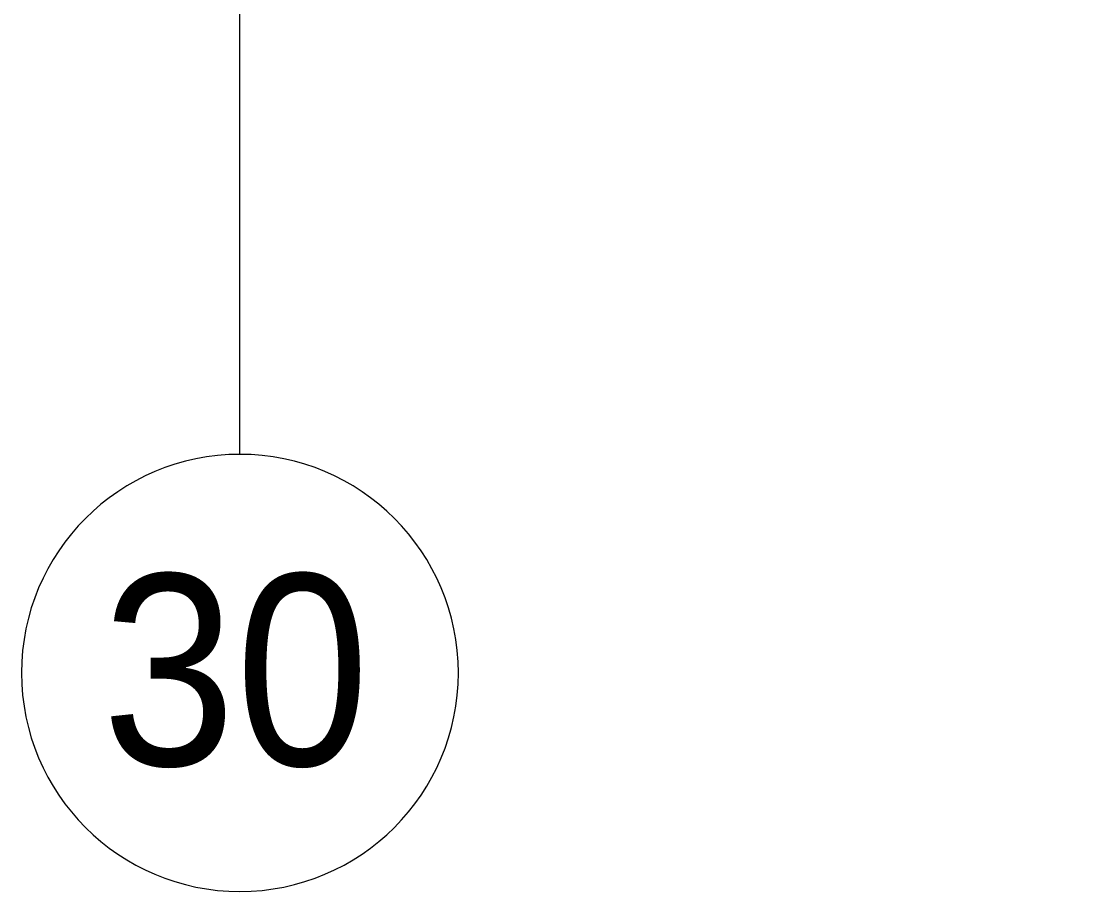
# Model space of a CAD drawing. Header units: millimetres. Extents: x -164500 to 426394, y -23753 to 102118.
# Drawn here: x 258682 to 262619, y -3507 to -323 of the extents above; entities that cross this region are included whole.
import ezdxf
from ezdxf import colors
from ezdxf.entities.mleader import LeaderData, LeaderLine
from ezdxf.math import Vec2, Vec3

# ---------------------------------------------------------------- set-up
doc = ezdxf.new("R2010")
doc.units = ezdxf.units.MM
for name, color, linetype, lineweight in [('9.1) Рулон', 30, 'Continuous', 30), ('Оси', 7, 'Continuous', 9), ('Оси-1', 7, 'Continuous', 20)]:
    doc.layers.add(name, color=color, linetype=linetype, lineweight=lineweight)
doc.styles.add('Arial', font='arial.ttf', dxfattribs={"width": 0.9, "height": 700})
doc.styles.add('СПДС', font='ГОСТ тип А.ttf', dxfattribs={"width": 0.9})

# ---------------------------------------------------------------- blocks, each defined once
blk = doc.blocks.new('Ось сетки - D8-29747960-Объем проектирования 2 этажа')
at = {"layer": 'Оси-1'}
for start, end in [(360, 180), (180, 360)]:
    blk.add_arc((0, 0), 4, start, end, dxfattribs=at)

msp = doc.modelspace()

# ---------------------------------------------------------------- linework, layer by layer
at = {"layer": 'Оси'}
msp.add_lwpolyline([(259482.123, -1907.2), (259482.123, 3092.8), (259482.123, 17027.345), (259482.123, 22027.345)], dxfattribs=at)

# ---------------------------------------------------------------- block references
at = {"layer": 'Оси-1', "xscale": 199.9999999999999, "yscale": 199.9999999999999, "zscale": 199.9999999999999}
msp.add_blockref('Ось сетки - D8-29747960-Объем проектирования 2 этажа', (259482.123, -2707.2), dxfattribs=at)

# ---------------------------------------------------------------- texts
at = {"layer": 'Оси', "insert": (258976.891, -2345.907), "char_height": 700, "width": 1212.1515, "attachment_point": 1, "style": 'Arial'}
msp.add_mtext('30', dxfattribs=at)

# ---------------------------------------------------------------- leaders
at = {"layer": '9.1) Рулон', "color": 250, "lineweight": 30}
ml = msp.add_multileader_mtext('Standard', dxfattribs=at)
ml.set_content('Линолеум, ширина рулона 2 м, \\PДлина рулона 20,5 м = одна полоса 20,22 м + обрезок 0,28 м.\\PК закупке 2 рулонов (82,0 м2)   ', color=250, style='СПДС')
ml.set_leader_properties()
ml.build(insert=Vec2(0, 0))
ml.multileader.update_dxf_attribs({"arrow_head_size": 400})
ctx = ml.context
ctx.base_point, ctx.char_height, ctx.arrow_head_size, ctx.plane_origin = Vec3(260188.04, 25965.989), 700, 400, Vec3(274914.882, 24460.923)
notes = []
notes.append((ctx, [(1, (1, 1, 0), (260180.04, 25965.989), (1, 0), 8, [(0, [(260040.424, 20211.09)], 0, [])])]))
ctx.mtext.insert, ctx.mtext.flow_direction = Vec3(260190.04, 26420.989), 5
for ctx, leaders in notes:
    for number, flags, end, landing, length, lines in leaders:
        leader = LeaderData()
        leader.index, (leader.has_last_leader_line, leader.has_dogleg_vector, leader.attachment_direction) = number, flags
        leader.last_leader_point, leader.dogleg_vector, leader.dogleg_length = Vec3(end), Vec3(landing), length
        for number, points, colour, breaks in lines:
            line = LeaderLine()
            line.index, line.vertices, line.color, line.breaks = number, Vec3.list(points), colors.encode_raw_color(colour), breaks
            leader.lines.append(line)
        ctx.leaders.append(leader)

doc.saveas('drawing.dxf')
